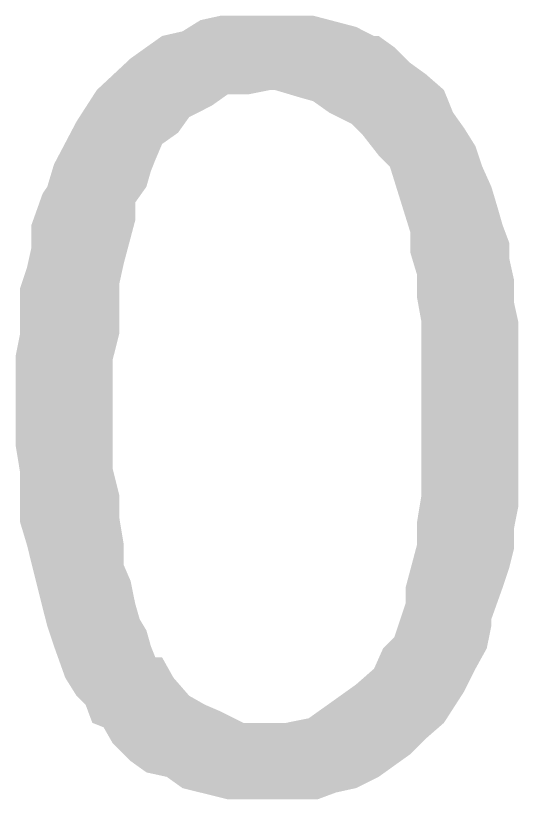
# Model space of a CAD drawing. Header units: feet. Extents: x -99009 to 3252343, y -11094690 to 9035152.
# Drawn here: x 1651614.66 to 1651618.6, y -1995804.98 to -1995798.84 of the extents above; entities that cross this region are included whole.
import ezdxf

# ---------------------------------------------------------------- set-up
doc = ezdxf.new("R2010")
doc.units = ezdxf.units.FT
doc.layers.add('H', color=7, linetype='Continuous', lineweight=0)

msp = doc.modelspace()

# ---------------------------------------------------------------- hatches: boundary and pattern name
at = {"layer": 'H', "linetype": 'Continuous'}
for points in [[(1651616.32078, -1995804.97688), (1651615.96778, -1995804.88888), (1651615.84478, -1995804.80088), (1651615.68578, -1995804.76588), (1651615.56178, -1995804.67688), (1651615.42078, -1995804.53588), (1651615.35078, -1995804.41288), (1651616.65578, -1995804.37788), (1651616.77878, -1995804.37788), (1651616.95578, -1995804.34188), (1651617.20278, -1995804.16588), (1651617.32578, -1995804.07788), (1651617.46678, -1995803.95388), (1651617.53778, -1995803.79488), (1651617.62578, -1995803.70688), (1651617.71378, -1995803.44288), (1651617.71378, -1995803.31888), (1651617.80278, -1995802.98388), (1651617.80278, -1995802.80788), (1651617.83778, -1995802.59588), (1651617.83778, -1995801.23788), (1651617.80278, -1995801.04388), (1651617.80278, -1995800.86688), (1651617.74978, -1995800.69088), (1651617.74978, -1995800.53188), (1651617.59078, -1995800.02088), (1651617.50278, -1995799.93288), (1651617.37878, -1995799.77388), (1651617.29078, -1995799.68588), (1651617.11478, -1995799.59688), (1651616.99078, -1995799.50888), (1651616.86778, -1995799.47388), (1651616.69078, -1995799.42088), (1651615.29778, -1995799.42088), (1651615.56178, -1995799.17388), (1651615.80878, -1995798.99788), (1651615.96778, -1995798.96188), (1651616.10878, -1995798.87388), (1651616.26778, -1995798.83888), (1651616.99078, -1995798.83888), (1651617.32578, -1995798.92688), (1651617.46678, -1995798.99788), (1651617.50278, -1995798.99788), (1651617.62578, -1995799.08588), (1651617.74978, -1995799.20888), (1651617.87278, -1995799.29788), (1651618.01378, -1995799.42088), (1651618.08478, -1995799.59688), (1651618.17278, -1995799.72088), (1651618.26078, -1995799.86188), (1651618.31378, -1995800.02088), (1651618.38478, -1995800.17888), (1651618.43778, -1995800.35588), (1651618.47278, -1995800.47888), (1651618.52578, -1995800.61988), (1651618.52578, -1995800.74388), (1651618.56078, -1995800.90288), (1651618.56078, -1995801.07888), (1651618.59578, -1995801.23788), (1651618.59578, -1995802.68388), (1651618.56078, -1995802.86088), (1651618.56078, -1995803.01888), (1651618.52578, -1995803.15988), (1651618.47278, -1995803.31888), (1651618.38478, -1995803.56588), (1651618.38478, -1995803.61888), (1651618.34878, -1995803.79488), (1651618.26078, -1995803.95388), (1651618.17278, -1995804.13088), (1651618.01378, -1995804.37788), (1651617.87278, -1995804.50088), (1651617.74978, -1995804.62388), (1651617.50278, -1995804.80088), (1651617.32578, -1995804.88888), (1651617.16778, -1995804.92388), (1651617.02578, -1995804.97688), (1651616.32078, -1995804.97688)], [(1651615.35078, -1995804.41288), (1651615.26278, -1995804.37788), (1651615.20978, -1995804.23588), (1651615.13878, -1995804.16588), (1651615.05078, -1995804.02488), (1651614.96278, -1995803.77788), (1651614.90978, -1995803.61888), (1651614.87378, -1995803.47788), (1651614.75078, -1995802.98388), (1651614.69778, -1995802.80788), (1651614.69778, -1995802.41988), (1651614.66278, -1995802.20788), (1651614.66278, -1995801.50188), (1651614.69778, -1995801.32588), (1651614.69778, -1995800.97288), (1651614.75078, -1995800.81388), (1651614.78578, -1995800.65588), (1651614.78578, -1995800.47888), (1651614.87378, -1995800.23188), (1651614.90978, -1995800.17888), (1651614.96278, -1995800.00288), (1651615.13878, -1995799.66788), (1651615.29778, -1995799.42088), (1651616.65578, -1995799.42088), (1651616.47978, -1995799.45588), (1651616.32078, -1995799.45588), (1651616.19678, -1995799.54388), (1651616.02078, -1995799.63288), (1651615.93278, -1995799.75588), (1651615.80878, -1995799.84388), (1651615.75578, -1995799.96788), (1651615.72078, -1995800.05588), (1651615.68578, -1995800.17888), (1651615.59778, -1995800.30288), (1651615.59778, -1995800.44388), (1651615.50878, -1995800.77888), (1651615.47378, -1995800.93788), (1651615.47378, -1995801.32588), (1651615.42078, -1995801.53788), (1651615.42078, -1995802.38388), (1651615.47378, -1995802.59588), (1651615.47378, -1995802.77188), (1651615.50878, -1995802.98388), (1651615.50878, -1995803.14288), (1651615.56178, -1995803.26588), (1651615.59778, -1995803.44288), (1651615.63278, -1995803.56588), (1651615.68578, -1995803.65388), (1651615.72078, -1995803.77788), (1651615.75578, -1995803.86588), (1651615.80878, -1995803.86588), (1651615.89778, -1995804.02488), (1651616.02078, -1995804.16588), (1651616.14378, -1995804.23588), (1651616.26778, -1995804.28888), (1651616.44378, -1995804.37788), (1651616.65578, -1995804.37788), (1651615.35078, -1995804.41288)]]:
    msp.add_hatch(color=256, dxfattribs=at).paths.add_polyline_path(points)

doc.saveas('drawing.dxf')
